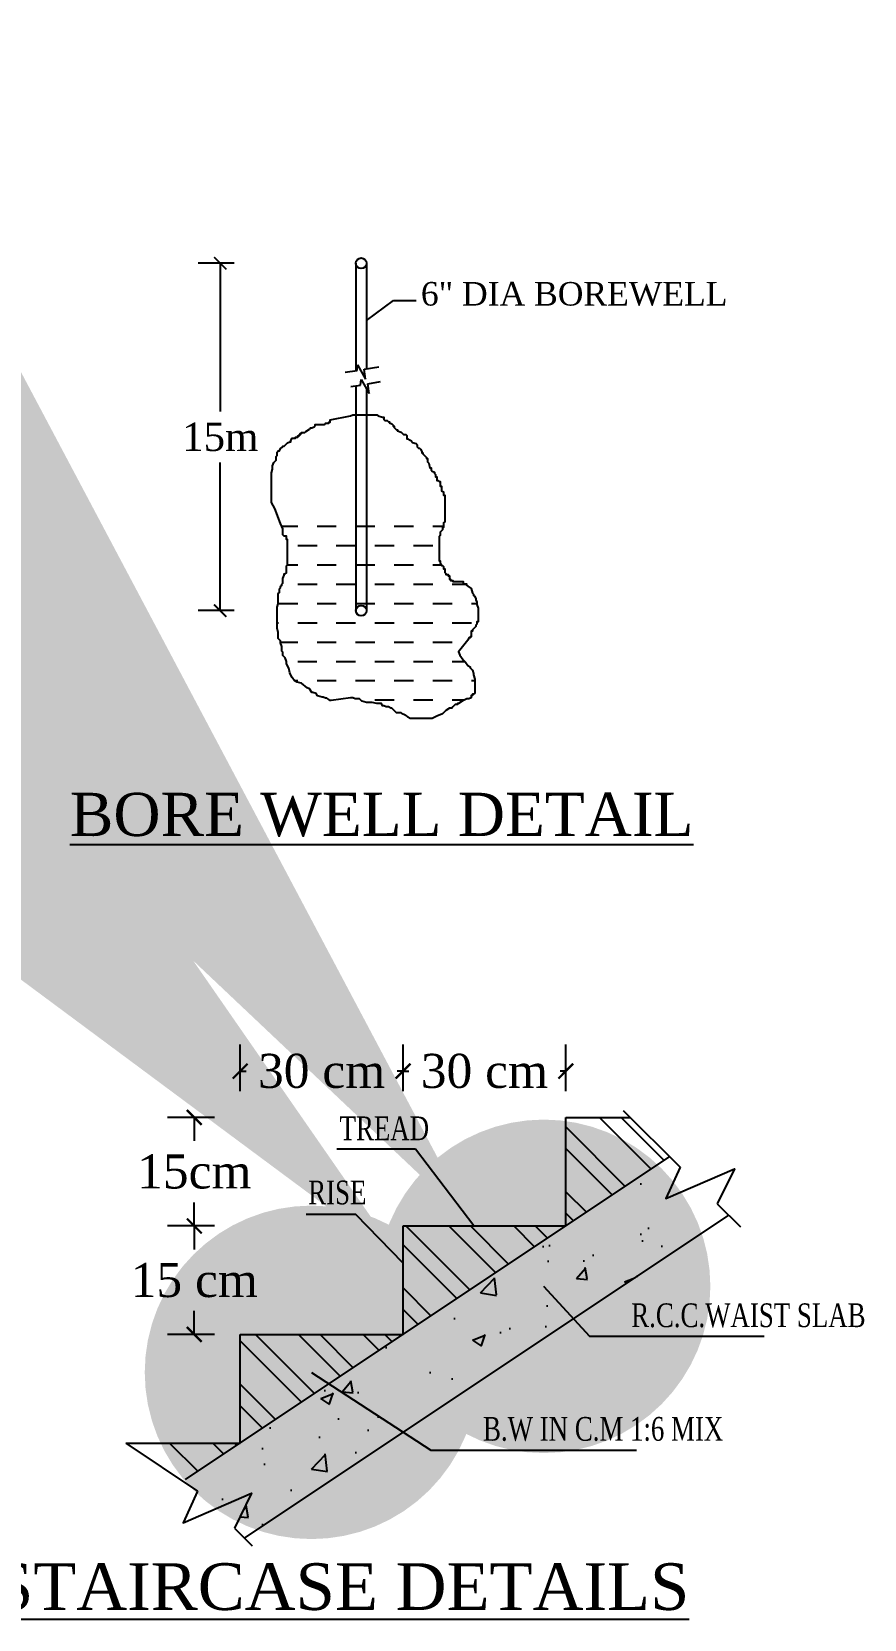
# Model space of a CAD drawing. Header units: metres. Extents: x 0 to 230, y 0 to 91.
# Drawn here: x 11.67 to 18.41, y 59.55 to 72.4 of the extents above; entities that cross this region are included whole.
import ezdxf

# ---------------------------------------------------------------- set-up
doc = ezdxf.new("R2010")
doc.units = ezdxf.units.M
doc.header["$MEASUREMENT"] = 0
doc.header["$PDMODE"] = 33
doc.header["$PDSIZE"] = -3
doc.styles.add('ROMANS', font='times.ttf')
doc.styles.get("Standard").update_dxf_attribs({"font": 'times.ttf', "height": 0.25})
doc.styles.add('STYLE2', font='times.ttf')
doc.dimstyles.get("Standard").update_dxf_attribs({"dimtxt": 0.25, "dimasz": 0.15, "dimexe": 0.18, "dimexo": 0.0625, "dimgap": 0.09, "dimtad": 0, "dimzin": 0, "dimdsep": 46, "dimtxsty": 'Standard', "dimblk": 'OBLIQUE', "dimcen": 0.09, "dimse1": 1, "dimse2": 1, "dimclrt": 256, "dimadec": 0, "dimazin": 0, "dimtfac": 1, "dimtofl": 0, "dimtmove": 0, "dimatfit": 3, "dimfxl": 0, "dimtolj": 1, "dimtzin": 0, "dimarcsym": 0})
doc.dimstyles.new('STANDARD_WS', dxfattribs={"dimtxt": 0.18, "dimasz": 0.18, "dimexe": 0.18, "dimexo": 0.0625, "dimgap": 0.09, "dimtad": 0, "dimtih": 1, "dimtoh": 1, "dimdec": 4, "dimzin": 0, "dimdsep": 46, "dimtxsty": 'Standard', "dimcen": 0.09, "dimadec": 0, "dimazin": 0, "dimtfac": 1, "dimtdec": 4, "dimtofl": 0, "dimtmove": 0, "dimatfit": 3, "dimfxl": 0, "dimtolj": 1, "dimtzin": 0, "dimarcsym": 0})

# ---------------------------------------------------------------- blocks, each defined once
blk = doc.blocks.new('_ArchTick')
at = {"color": 0, "linetype": 'ByBlock', "const_width": 0.15}
blk.add_lwpolyline([(-0.5, -0.5), (0.5, 0.5)], dxfattribs=at)
blk = doc.blocks.new('*D13')
at = {"color": 0, "lineweight": -2}
for p, q in [((4928.791687584011, 1452.737256301175), (4928.476129273807, 1452.737256301175)), ((4928.656129273807, 1452.737256301175), (4928.656129273807, 1452.578515236773)), ((4928.656129273807, 1452.004910598019), (4928.656129273807, 1452.163651662421)), ((4928.791687584011, 1452.004910598019), (4928.476129273807, 1452.004910598019))]:
    blk.add_line(p, q, dxfattribs=at)
at = {"layer": 'Defpoints', "color": 0}
for p in [(4928.656129273807, 1452.737256301175), (4928.854187584011, 1452.737256301175), (4928.854187584011, 1452.004910598019)]:
    blk.add_point(p, dxfattribs=at)
at = {"color": 0, "lineweight": -2, "xscale": 0.1, "yscale": 0.1, "zscale": 0.1}
for p, rotation in [((4928.656129273807, 1452.737256301175), 90), ((4928.656129273807, 1452.004910598019), 270)]:
    blk.add_blockref('_ArchTick', p, dxfattribs=dict(at, rotation=rotation))
at = {"color": 7, "lineweight": 25, "insert": (4928.656129273807, 1452.371083449598), "char_height": 0.23, "attachment_point": 5}
blk.add_mtext('\\A1;15cm', dxfattribs=at)
blk = doc.blocks.new('_Oblique')
at = {"color": 0, "linetype": 'ByBlock', "lineweight": -2}
blk.add_line((-0.5, -0.5), (0.5, 0.5), dxfattribs=at)
blk = doc.blocks.new('*D14')
at = {"color": 0, "lineweight": -2}
for p, q in [((4928.791687584011, 1452.004910598019), (4928.476129273807, 1452.004910598019)), ((4928.656129273807, 1452.004910598019), (4928.656129273807, 1451.846169533617)), ((4928.656129273807, 1451.272564894864), (4928.656129273807, 1451.431305959265)), ((4928.791687584011, 1451.272564894864), (4928.476129273807, 1451.272564894864))]:
    blk.add_line(p, q, dxfattribs=at)
at = {"layer": 'Defpoints', "color": 0}
for p in [(4928.656129273807, 1452.004910598019), (4928.854187584011, 1452.004910598019), (4928.854187584011, 1451.272564894864)]:
    blk.add_point(p, dxfattribs=at)
at = {"color": 0, "lineweight": -2, "xscale": 0.1, "yscale": 0.1, "zscale": 0.1}
for p, rotation in [((4928.656129273807, 1452.004910598019), 90), ((4928.656129273807, 1451.272564894864), 270)]:
    blk.add_blockref('_ArchTick', p, dxfattribs=dict(at, rotation=rotation))
at = {"color": 7, "lineweight": 25, "insert": (4928.656129273807, 1451.638737746442), "char_height": 0.23, "attachment_point": 5}
blk.add_mtext('\\A1;15 cm', dxfattribs=at)
blk = doc.blocks.new('*D15')
at = {"color": 0, "lineweight": -2}
for p, q in [((4930.064633601338, 1452.914187417093), (4930.064633601338, 1453.229745727295)), ((4931.163152156072, 1452.914187417093), (4931.163152156072, 1453.229745727295)), ((4930.064633601338, 1453.049745727295), (4930.10350747625, 1453.049745727295)), ((4931.163152156072, 1453.049745727295), (4931.124278281161, 1453.049745727295))]:
    blk.add_line(p, q, dxfattribs=at)
at = {"layer": 'Defpoints', "color": 0}
for p in [(4931.163152156072, 1453.049745727295), (4930.064633601338, 1452.851687417093), (4931.163152156072, 1452.851687417093)]:
    blk.add_point(p, dxfattribs=at)
at = {"color": 0, "lineweight": -2, "xscale": 0.1, "yscale": 0.1, "zscale": 0.1, "rotation": 180}
blk.add_blockref('_ArchTick', (4930.064633601338, 1453.049745727295), dxfattribs=at)
at = {"color": 0, "lineweight": -2, "xscale": 0.1, "yscale": 0.1, "zscale": 0.1}
blk.add_blockref('_ArchTick', (4931.163152156072, 1453.049745727295), dxfattribs=at)
at = {"color": 7, "lineweight": 25, "insert": (4930.613892878705, 1453.049745727295), "char_height": 0.23, "attachment_point": 5}
blk.add_mtext('\\A1;30 cm', dxfattribs=at)
blk = doc.blocks.new('*D16')
at = {"color": 0, "lineweight": -2}
for p, q in [((4928.966115046604, 1452.914187417093), (4928.966115046604, 1453.229745727295)), ((4930.064633601338, 1452.914187417093), (4930.064633601338, 1453.229745727295)), ((4928.966115046604, 1453.049745727295), (4929.004988921516, 1453.049745727295)), ((4930.064633601338, 1453.049745727295), (4930.025759726425, 1453.049745727295))]:
    blk.add_line(p, q, dxfattribs=at)
at = {"layer": 'Defpoints', "color": 0}
for p in [(4930.064633601338, 1453.049745727295), (4928.966115046604, 1452.851687417093), (4930.064633601338, 1452.851687417093)]:
    blk.add_point(p, dxfattribs=at)
at = {"color": 0, "lineweight": -2, "xscale": 0.1, "yscale": 0.1, "zscale": 0.1, "rotation": 180}
blk.add_blockref('_ArchTick', (4928.966115046604, 1453.049745727295), dxfattribs=at)
at = {"color": 0, "lineweight": -2, "xscale": 0.1, "yscale": 0.1, "zscale": 0.1}
blk.add_blockref('_ArchTick', (4930.064633601338, 1453.049745727295), dxfattribs=at)
at = {"color": 7, "lineweight": 25, "insert": (4929.515374323971, 1453.049745727295), "char_height": 0.23, "attachment_point": 5}
blk.add_mtext('\\A1;30 cm', dxfattribs=at)
blk = doc.blocks.new('*D17')
at = {"color": 0, "lineweight": -2}
for p, q in [((35.31149933031188, 72.36549112305133), (35.0193541773721, 72.36549112305133)), ((35.1993541773721, 72.36549112305133), (35.1993541773721, 71.16658076014954)), ((35.1993541773721, 69.55280682289579), (35.1993541773721, 70.75171718579756)), ((35.31226698431633, 69.55280682289579), (35.0193541773721, 69.55280682289579))]:
    blk.add_line(p, q, dxfattribs=at)
at = {"layer": 'Defpoints', "color": 0}
for p in [(35.1993541773721, 72.36549112305133), (35.37399933031188, 72.36549112305133), (35.37476698431632, 69.55280682289579)]:
    blk.add_point(p, dxfattribs=at)
at = {"color": 0, "lineweight": -2, "xscale": 0.1, "yscale": 0.1, "zscale": 0.1}
for p, rotation in [((35.1993541773721, 72.36549112305133), 90), ((35.1993541773721, 69.55280682289579), 270)]:
    blk.add_blockref('_ArchTick', p, dxfattribs=dict(at, rotation=rotation))
at = {"color": 7, "lineweight": 25, "insert": (35.19935417737209, 70.95914897297357), "char_height": 0.23, "attachment_point": 5}
blk.add_mtext('\\A1;15m', dxfattribs=at)
blk = doc.blocks.new('ERTYU')
at = {"lineweight": 25}
h = blk.add_hatch(dxfattribs=at)
h.set_pattern_fill('ANSI32', scale=0.8238889160497705, angle=90, style=0)
h.set_pattern_definition([(135, (4907.915943917345, 1460.098461983342), (-0.2184665398062102, -0.2184665398062101), []), (135, (4907.915943917345, 1460.244106342968), (-0.2184665398062102, -0.2184665398062101), [])])
h.paths.add_polyline_path([(4928.966115046604, 1451.272564894864), (4928.966115046604, 1450.540219191708), (4930.064633601338, 1451.272564894864)])
h.paths.add_polyline_path([(4930.064633601338, 1452.004910598019), (4930.064633601338, 1451.272564894864), (4931.163152156072, 1452.004910598019)])
h.paths.add_polyline_path([(4931.163152156072, 1452.737256301175), (4931.163152156072, 1452.004910598019), (4931.864659292278, 1452.472582022157), (4931.59785636206, 1452.737256301175)])
h.paths.add_polyline_path([(4928.349197559621, 1450.540219191708), (4928.597151514729, 1450.294243503792), (4928.966115046604, 1450.540219191708)])
h = blk.add_hatch(dxfattribs=at)
h.set_pattern_fill('AR-CONC', scale=0.1220576171925586, style=0)
h.set_pattern_definition([(50, (4907.915943917345, 1460.098461983342), (0.8754706879534744, -0.0765937606972136), [0.0915432128944189, -1.006975341838608]), (355, (4907.915943917345, 1460.098461983342), (-0.1693565716309254, 0.9181077951040992), [0.0732345703155352, -0.8055802734708873]), (100.4513999999998, (4907.988899805712, 1460.092079175543), (0.7061147665555385, 0.8415134770228879), [0.0777997571080092, -0.8557973550407778]), (46.18419999999999, (4907.915943917345, 1460.342577217728), (1.302648993653332, -0.2020285648906091), [0.1373148193416278, -1.510463012757908]), (96.6355999999996, (4908.024497989101, 1460.325741435872), (1.140827027180244, 1.18898506186796), [0.1166996393237311, -1.283695827504268]), (351.1842000000001, (4907.915943917345, 1460.342577217728), (1.140826099035724, 1.188985952918939), [0.1098518554733029, -1.208370410206331]), (21, (4908.038001534539, 1460.281548409131), (0.7285705246701383, -0.4914270243132254), [0.0915432128944189, -1.006975341838608]), (326, (4908.038001534539, 1460.281548409131), (0.2969848964076476, 0.8851008660549545), [0.0732345703155351, -0.805580273470886]), (71.45140000000002, (4908.098715718876, 1460.240596118318), (1.025555719559247, 0.3936730390034917), [0.0777997571080095, -0.8557973550407805]), (37.50000000000001, (4907.915943917345, 1460.098461983342), (0.0148420296543476, 0.406322305766978), [0, -0.7958156640954827, 0, -0.8177860351901426, 0, -0.8086317139007011]), (7.499999999999999, (4907.915943917345, 1460.098461983342), (0.3210964089613725, 0.4814095374519888), [0, -0.4662600976755737, 0, -0.7775070215165979, 0, -0.3081954834112102]), (327.5, (4907.643755431005, 1460.098461983342), (0.6515709456313097, -0.0275299389998219), [0, -0.3051440429813966, 0, -0.9520494141019572, 0, -1.26329633794298]), (317.5, (4907.521697813812, 1460.098461983342), (0.7118231420958765, 0.1221857561258587), [0, -0.3966872558758156, 0, -0.6322584570574536, 0, -0.8971234863653055])])
h.paths.add_polyline_path([(4932.262640935616, 1452.077775621693), (4932.185707650327, 1452.154095105136), (4932.300752784666, 1452.390352410817), (4931.839243830589, 1452.190206979409), (4931.935839361142, 1452.401969853871), (4931.864659292278, 1452.472582022157), (4928.597151514729, 1450.294243503792), (4928.677484798704, 1450.214551148089), (4928.580889268154, 1450.002788273627), (4929.042398222231, 1450.202933705035), (4928.927353087895, 1449.966676399353), (4928.995133158067, 1449.899437103329)])
at = {"color": 7, "lineweight": 25}
for p, q in [((4931.550775886626, 1452.783961151383), (4931.935839361142, 1452.401969853871)), ((4931.163152156072, 1452.004910598019), (4931.163152156072, 1452.737256301175)), ((4931.163152156072, 1452.737256301175), (4931.59785636206, 1452.737256301175)), ((4928.597151514729, 1450.294243503792), (4931.864659292278, 1452.472582022157)), ((4932.185707650331, 1452.154095105136), (4932.342064396955, 1451.998985829732)), ((4928.995133158067, 1449.899437103329), (4932.262640935616, 1452.077775621693)), ((4930.064633601338, 1452.004910598019), (4931.163152156072, 1452.004910598019)), ((4930.064633601338, 1451.272564894864), (4930.064633601338, 1452.004910598019)), ((4928.966115046604, 1450.540219191708), (4928.966115046604, 1451.272564894864)), ((4928.966115046604, 1451.272564894864), (4930.064633601338, 1451.272564894864)), ((4928.193343720466, 1450.540219191708), (4928.966115046604, 1450.540219191708)), ((4928.193343720466, 1450.540219191708), (4928.677484798704, 1450.214551148089)), ((4928.927353087895, 1449.966676399353), (4929.047543790934, 1449.847444621632))]:
    blk.add_line(p, q, dxfattribs=at)
for points in [[(4931.935839361142, 1452.401969853871), (4931.839243830589, 1452.190206979409), (4932.300752784666, 1452.390352410817), (4932.185707650327, 1452.154095105136)], [(4928.677484798704, 1450.214551148089), (4928.580889268154, 1450.002788273627), (4929.042398222231, 1450.202933705035), (4928.927353087895, 1449.966676399353)]]:
    blk.add_lwpolyline(points, dxfattribs=at)
at = {"color": 7, "lineweight": 25, "style": 'ROMANS', "width": 0.75}
for s, p in [('TREAD', (4929.636304462456, 1452.583747468677)), ('RISE', (4929.424850608143, 1452.150955603934)), ('R.C.C.WAIST SLAB', (4931.604877755415, 1451.322480233447)), ('B.W IN C.M 1:6 MIX', (4930.604616989707, 1450.555818252565))]:
    blk.add_text(s, height=0.160019935992, dxfattribs=at).set_placement(p)
at = {"color": 7}
blk.add_text('%%USTAIRCASE DETAILS', height=0.315, dxfattribs=at).set_placement((4927.304693324308, 1449.414339901716))
at = {"color": 7, "lineweight": 25}
for base, p1, p2, picture, middle in [((4930.064633601338, 1453.049745727295), (4928.966115046604, 1452.851687417093), (4930.064633601338, 1452.851687417093), '*D16', (4929.515374323971, 1453.049745727295)), ((4931.163152156072, 1453.049745727295), (4930.064633601338, 1452.851687417093), (4931.163152156072, 1452.851687417093), '*D15', (4930.613892878705, 1453.049745727295))]:
    dim = blk.add_linear_dim(base=base, p1=p1, p2=p2, text='30 cm', dimstyle='STANDARD_WS', override={"dimtxt": 0.23, "dimasz": 0.1, "dimdec": 2, "dimblk1": 'ArchTick', "dimblk2": 'ArchTick', "dimsah": 1, "dimclrt": 7}, dxfattribs=at)
    dim.commit()
    dim.dimension.update_dxf_attribs({"geometry": picture, "text_midpoint": middle, "dimtype": 128})
for base, p1, p2, text, picture, middle in [((4928.656129273807, 1452.737256301175), (4928.854187584011, 1452.004910598019), (4928.854187584011, 1452.737256301175), '15cm', '*D13', (4928.656129273807, 1452.371083449598)), ((4928.656129273807, 1452.004910598019), (4928.854187584011, 1451.272564894864), (4928.854187584011, 1452.004910598019), '15 cm', '*D14', (4928.656129273807, 1451.638737746442))]:
    dim = blk.add_linear_dim(base=base, p1=p1, p2=p2, angle=90, text=text, dimstyle='STANDARD_WS', override={"dimtxt": 0.23, "dimasz": 0.1, "dimdec": 2, "dimblk1": 'ArchTick', "dimblk2": 'ArchTick', "dimsah": 1, "dimclrt": 7}, dxfattribs=at)
    dim.commit()
    dim.dimension.update_dxf_attribs({"geometry": picture, "text_midpoint": middle})
for points, override in [([(4930.542511113789, 1452.004910598019), (4930.14875806747, 1452.522194617461), (4929.618814432603, 1452.522194617461)], {"dimtxt": 9, "dimasz": 9, "dimexe": 3, "dimexo": 6, "dimgap": 2, "dimtad": 1, "dimtih": 0, "dimtoh": 0, "dimzin": 12, "dimclrd": 1, "dimclre": 1, "dimclrt": 4}), ([(4930.064633601338, 1451.753344219952), (4929.746467833009, 1452.081867602425), (4929.410119942328, 1452.081867602425)], {"dimtxt": 9, "dimasz": 9, "dimexe": 3, "dimexo": 6, "dimgap": 2, "dimtad": 1, "dimtih": 0, "dimtoh": 0, "dimzin": 12, "dimclrd": 1, "dimclre": 1, "dimclrt": 4}), ([(4931.013772433073, 1451.597635888617), (4931.322180634746, 1451.261437379384), (4932.502392386489, 1451.261437379384)], {"dimtxt": 9, "dimasz": 9, "dimexe": 3, "dimexo": 6, "dimgap": 2, "dimtad": 1, "dimtih": 0, "dimtoh": 0, "dimzin": 12, "dimclrd": 1, "dimclre": 1, "dimclrt": 4, "dimldrblk": 'DOTSMALL'}), ([(4929.446580745716, 1451.017313689281), (4930.251587743865, 1450.49260598213), (4931.640023564993, 1450.49260598213)], {"dimtxt": 9, "dimasz": 9, "dimexe": 3, "dimexo": 6, "dimgap": 2, "dimtad": 1, "dimtih": 0, "dimtoh": 0, "dimzin": 12, "dimclrd": 1, "dimclre": 1, "dimclrt": 4, "dimldrblk": 'DOTSMALL'})]:
    blk.add_leader(points, dimstyle='Standard', override=override, dxfattribs=at)
blk = doc.blocks.new('DCASDF')
at = {"lineweight": 25}
h = blk.add_hatch(dxfattribs=at)
h.set_pattern_fill('DASH', scale=1.2501557499375, style=0)
h.set_pattern_definition([(0, (1.790639210308967, 60.89743977866382), (0.1562694687421876, 0.1562694687421875), [0.1562694687421876, -0.1562694687421876])])
h.paths.add_polyline_path([(37.25956788947801, 69.66735909680014), (37.25024300308573, 69.67667161484482), (37.25024300308573, 69.68598413289132), (37.24091811668618, 69.695296650936), (37.2315932302939, 69.73254672311836), (37.20361863386128, 69.75117172671148), (37.1942938102205, 69.76048424475798), (37.1942938102205, 69.76979676280448), (37.17564403743232, 69.76979676280448), (37.16631915103639, 69.77910928084916), (37.16631915103639, 69.78842179889382), (37.08298271828093, 69.78842179889382), (37.08298271828093, 69.79773431694035), (37.0643329454891, 69.79773431694035), (37.0643329454891, 69.80704683498683), (37.05500812184832, 69.80704683498683), (37.05500812184832, 69.83498438912271), (37.0456832354524, 69.83498438912271), (37.0456832354524, 69.8442969071692), (37.02703352541935, 69.8442969071692), (37.02703352541935, 69.85360942521388), (37.01770863902343, 69.86292194325854), (37.01770863902343, 69.89085946489999), (37.00838375262751, 69.89085946489999), (37.00838375262751, 69.90948450098935), (36.99905886623161, 69.91879701903585), (36.98973404259445, 69.91879701903585), (36.9804091561949, 69.93742205512702), (36.9804091561949, 69.95604709121821), (36.97108426980262, 69.95604709121821), (36.97108426980262, 70.15160993767844), (36.9804091561949, 70.16092242322688), (36.9804091561949, 70.18885997736274), (36.98973404259445, 70.19817249540924), (36.99905886623161, 70.20748501345392), (36.99905886623161, 70.2261100495451), (37.00838375262751, 70.2261100495451), (37.00838375262751, 70.26336012172746), (37.01770863902343, 70.27267263977396), (37.01770863902343, 70.27965396274143), (35.68020812237805, 70.27965396274143), (35.68792355085893, 70.25962043445529), (35.70657326089199, 70.21616206565508), (35.70657326089199, 70.1664952540012), (35.71589814728791, 70.15718273595472), (35.7345478573246, 70.15718273595472), (35.7345478573246, 70.12924518181885), (35.74387274371689, 70.12924518181885), (35.74387274371689, 69.92436984981018), (35.7345478573246, 69.91505733176366), (35.7345478573246, 69.85918222349196), (35.72522303368382, 69.84986973794352), (35.71589814728791, 69.84986973794352), (35.71589814728791, 69.84055721989702), (35.70657326089199, 69.81261966576116), (35.70657326089199, 69.7753695935788), (35.69724843725121, 69.76605707553229), (35.69724843725121, 69.7567445574858), (35.68792355085893, 69.74743203944112), (35.68792355085893, 69.73811952139644), (35.67859866445936, 69.72880700334993), (35.67859866445936, 69.70086948171033), (35.6692737780671, 69.69155696366565), (35.6692737780671, 69.60774430125443), (35.65994895442631, 69.57980677961481), (35.65994895442631, 69.41218148729226), (35.6692737780671, 69.3749314151099), (35.6692737780671, 69.32836882488103), (35.68792355085893, 69.30974382128792), (35.68792355085893, 69.29111878519674), (35.69724843725121, 69.26318123106088), (35.69724843725121, 69.22593115887852), (35.70657326089199, 69.21661864083202), (35.70657326089199, 69.18868108669618), (35.72522303368382, 69.17005608310123), (35.7345478573246, 69.14211852896537), (35.7345478573246, 69.12349349287419), (35.75319763011279, 69.08624342069183), (35.76252245375358, 69.04899334850947), (35.77184734014585, 69.03036834491635), (35.78117222654541, 69.01174330882334), (35.79982193657847, 68.9838057546875), (35.8184717093703, 68.974493236641), (35.85577119219518, 68.96518071859632), (35.90239549866087, 68.92793064641396), (35.92104520869757, 68.91861812836929), (35.93969498148576, 68.89068060672784), (35.94901986788168, 68.89068060672784), (35.97699446431064, 68.88136808868316), (35.98631928795143, 68.86274305259197), (36.02361877077632, 68.85343053454548), (36.03294365717589, 68.85343053454548), (36.05159336720894, 68.8441180165008), (36.06091825360485, 68.8441180165008), (36.07956796363791, 68.83480549845612), (36.08889285003383, 68.8254929804096), (36.09821773642975, 68.8254929804096), (36.2530694607361, 68.84785770377296), (36.2717191707728, 68.84785770377296), (36.29036894356099, 68.8385451857283), (36.32766842638952, 68.8385451857283), (36.33699325002667, 68.8292326676818), (36.34631813642622, 68.81992014963528), (36.3836176192511, 68.8106076315906), (36.43024192571315, 68.8106076315906), (36.46754140854168, 68.80129514604218), (36.50484089136657, 68.80129514604218), (36.51416577776249, 68.782670109951), (36.52349060140327, 68.782670109951), (36.54214037419146, 68.7733575919045), (36.56079008422816, 68.7733575919045), (36.57943985701999, 68.76404507385982), (36.58876468065714, 68.76404507385982), (36.61673927708975, 68.73610751972214), (36.62606416348566, 68.72679500167746), (36.66336364631057, 68.72679500167746), (36.67268853270647, 68.71748248363278), (36.69133824274317, 68.70816996558628), (36.70998801553137, 68.69885744753978), (36.71931283917215, 68.6895449294951), (36.73796261196398, 68.68023241145042), (36.91513507694103, 68.68023241145042), (36.95243455976592, 68.69885744753978), (36.99905886623161, 68.71748248363278), (37.02703352541935, 68.74542003776864), (37.05500812184832, 68.76404507385982), (37.07365783188139, 68.76404507385982), (37.08298271828093, 68.7733575919045), (37.10163242831399, 68.7919826279975), (37.12028220110582, 68.7919826279975), (37.12028220110582, 68.80129514604218), (37.1296070247466, 68.80129514604218), (37.15758162117558, 68.81992014963528), (37.19488110400047, 68.8385451857283), (37.21353087679232, 68.8385451857283), (37.23218058682536, 68.84785770377296), (37.23218058682536, 68.86648273986415), (37.24150547322492, 68.86648273986415), (37.24150547322492, 68.87579525791065), (37.25083029686206, 68.87579525791065), (37.26015518325798, 68.88510777595532), (37.26015518325798, 68.99685796000435), (37.25083029686206, 69.03410803218671), (37.25083029686206, 69.04342055023139), (37.24150547322128, 69.07135810436907), (37.23218058682536, 69.0806705899175), (37.2228557004331, 69.08998310796218), (37.2228557004331, 69.09929562600868), (37.20420599039639, 69.10860814405518), (37.18555628035969, 69.13654569819104), (37.1669065075715, 69.15517073428222), (37.13893191113888, 69.19242080646458), (37.1296070247466, 69.2203583281042), (37.20361863386128, 69.3134835085601), (37.2129435202572, 69.33210854465128), (37.22226840665312, 69.33210854465128), (37.22226840665312, 69.34142106269596), (37.2315932302939, 69.34142106269596), (37.2315932302939, 69.38798362042675), (37.24091811668618, 69.38798362042675), (37.24091811668618, 69.39729613847143), (37.25956788947801, 69.41592117456443), (37.26889271311879, 69.42523369260911), (37.26889271311879, 69.43454621065379), (37.27821759951471, 69.44385872870029), (37.27821759951471, 69.46248376479147), (37.28754248591061, 69.46248376479147), (37.28754248591061, 69.57423394884229), (37.27821759951471, 69.60217150297814), (37.27821759951471, 69.6207965065731), (37.26889271311879, 69.63942154266246), (37.26889271311879, 69.64873406070896)])
at = {"color": 7, "lineweight": 25}
for p, q in [((36.29788769579896, 72.36515479066279), (36.29788769579896, 71.49559748286615)), ((36.38361266150818, 72.36515479066279), (36.38361266150818, 71.51053639185542)), ((36.38361266150818, 71.90147140472968), (36.60269546370031, 72.06452733165845)), ((36.60269546370031, 72.06452733165845), (36.78583860178546, 72.06452733165845)), ((36.20962010192883, 71.48282379452743), (36.30693220210228, 71.49717362880605)), ((36.30693220210228, 71.49717362880605), (36.31115464577519, 71.54355896509682)), ((36.31115464577519, 71.54355896509682), (36.37609513379935, 71.42774738265855)), ((36.36590673130408, 71.50745085804724), (36.48428659696796, 71.5279935900033)), ((36.37609513379935, 71.42774738265855), (36.36590673130408, 71.50745085804724)), ((36.2553351304035, 71.36748280909326), (36.3360358669, 71.37938309891055)), ((36.29788769579896, 71.37375769433842), (36.29788769579896, 69.55280682289579)), ((36.3360358669, 71.37938309891055), (36.34025831057292, 71.4257684352013)), ((36.34025831057292, 71.4257684352013), (36.40519879859343, 71.30995685276487)), ((36.38361266150818, 71.34845247808138), (36.38361266150818, 69.55280682289579)), ((36.39501039610181, 71.38966032815354), (36.49628326963134, 71.40723444418822)), ((36.40519879859343, 71.30995685276487), (36.39501039610181, 71.38966032815354))]:
    blk.add_line(p, q, dxfattribs=at)
blk.add_lwpolyline([(35.70657326089199, 70.21616206565508), (35.68792355085893, 70.25962043445529), (35.64129918163448, 70.3806831365508), (35.6133245852055, 70.4272456942816), (35.6133245852055, 70.66937109847262), (35.62264947160143, 70.69730865260848), (35.62264947160143, 70.72524620674616), (35.63197435799371, 70.75318376088201), (35.6506240680304, 70.7718087969732), (35.6506240680304, 70.79974635110906), (35.65994895442631, 70.80905883665748), (35.65994895442631, 70.83699639079518), (35.6692737780671, 70.84630890883984), (35.67859866445936, 70.84630890883984), (35.68792355085893, 70.86493394493284), (35.69724843725121, 70.87424646297754), (35.70657326089199, 70.8835589810222), (35.71589814728791, 70.8835589810222), (35.72522303368382, 70.89287149906872), (35.74387274371689, 70.9114965351599), (35.76252245375358, 70.92080905320456), (35.77184734014585, 70.92080905320456), (35.77184734014585, 70.93012157125108), (35.78117222654541, 70.94874657484603), (35.80914682297438, 70.94874657484603), (35.80914682297438, 70.9580590928907), (35.82779653301108, 70.9580590928907), (35.82779653301108, 70.96737161093537), (35.83712141940336, 70.96737161093537), (35.83712141940336, 70.97668412898187), (35.84644630579928, 70.97668412898187), (35.84644630579928, 70.98599664702839), (35.85577119219518, 70.98599664702839), (35.85577119219518, 70.99530916507305), (35.88374578862418, 70.99530916507305), (35.89307061226495, 71.00462168311773), (35.92104520869757, 71.02324671921073), (35.93037009508985, 71.0325592372554), (35.93969498148576, 71.0325592372554), (35.95834469152246, 71.0418717553001), (35.96766957791836, 71.05118427334659), (35.96766957791836, 71.06049679139309), (36.04226854356816, 71.06049679139309), (36.05159336720894, 71.06980930943776), (36.07956796363791, 71.06980930943776), (36.07956796363791, 71.07912179498621), (36.08889285003383, 71.07912179498621), (36.08889285003383, 71.0977468310774), (36.2530694607361, 71.12942407248542), (36.2717191707728, 71.13873659053192), (36.46754140854168, 71.13873659053192), (36.47686629493759, 71.12942407248542), (36.51416577776249, 71.12011155443892), (36.52349060140327, 71.12011155443892), (36.52349060140327, 71.10148655084579), (36.53281548779918, 71.09217403280113), (36.55146526059102, 71.09217403280113), (36.56079008422816, 71.08286151475463), (36.57011497062408, 71.08286151475463), (36.57011497062408, 71.07354899670813), (36.58876468065714, 71.06423647866343), (36.59808956705304, 71.05492396061877), (36.59808956705304, 71.04561144257227), (36.60741445344897, 71.04561144257227), (36.60741445344897, 71.03629892452577), (36.61673927708975, 71.02698640648107), (36.62606416348566, 71.0176738884364), (36.63538904987794, 71.0176738884364), (36.63538904987794, 71.0083613703899), (36.66336364631057, 70.9990488523434), (36.67268853270647, 70.98973633429871), (36.68201335634362, 70.98042381625405), (36.70066312913545, 70.98042381625405), (36.70998801553137, 70.97111133070561), (36.70998801553137, 70.94317377656793), (36.71931283917215, 70.94317377656793), (36.73796261196398, 70.93386125852325), (36.74728743560114, 70.92454874047675), (36.75661232199704, 70.91523622243025), (36.78458691842965, 70.90592370438557), (36.79391180482193, 70.89661118634089), (36.79391180482193, 70.8779861502497), (36.80323669121785, 70.86867363220321), (36.81256151485863, 70.86867363220321), (36.82188640125455, 70.85936111415853), (36.83121128765046, 70.84073607806734), (36.83121128765046, 70.8314235925189), (36.84053611128761, 70.8314235925189), (36.84053611128761, 70.82211107447424), (36.86851077047535, 70.79417352033654), (36.86851077047535, 70.78486100229188), (36.87783559411614, 70.78486100229188), (36.87783559411614, 70.7569234481542), (36.88716048050841, 70.74761093010952), (36.89648536690797, 70.71036085792716), (36.90581019054511, 70.71036085792716), (36.90581019054511, 70.69173585433222), (36.91513507694103, 70.68242333628571), (36.9337847869741, 70.67311081824104), (36.9337847869741, 70.66379830019636), (36.94310967337, 70.65448578214986), (36.94310967337, 70.63586074605868), (36.95243455976592, 70.63586074605868), (36.95243455976592, 70.60792319192099), (36.96175944616185, 70.60792319192099), (36.97108426980262, 70.59861067387631), (36.9804091561949, 70.59861067387631), (36.9804091561949, 70.56136063419021), (36.98973404259445, 70.56136063419021), (36.98973404259445, 70.52411056200785), (37.00838375262751, 70.51479804396317), (37.00838375262751, 70.4868604898273), (37.01770863902343, 70.4868604898273), (37.01770863902343, 70.27267263977396), (37.00838375262751, 70.26336012172746), (37.00838375262751, 70.2261100495451), (36.99905886623161, 70.2261100495451), (36.99905886623161, 70.20748501345392), (36.98973404259445, 70.19817249540924), (36.9804091561949, 70.18885997736274), (36.9804091561949, 70.16092242322688), (36.97108426980262, 70.15160993767844), (36.97108426980262, 69.95604709121821), (36.9804091561949, 69.95604709121821), (36.9804091561949, 69.93742205512702), (36.98973404259445, 69.91879701903585), (36.99905886623161, 69.91879701903585), (37.00838375262751, 69.90948450098935), (37.00838375262751, 69.89085946489999), (37.01770863902343, 69.89085946489999), (37.01770863902343, 69.86292194325854), (37.02703352541935, 69.85360942521388), (37.02703352541935, 69.8442969071692), (37.0456832354524, 69.8442969071692), (37.0456832354524, 69.83498438912271), (37.05500812184832, 69.83498438912271), (37.05500812184832, 69.80704683498683), (37.0643329454891, 69.80704683498683), (37.0643329454891, 69.79773431694035), (37.08298271828093, 69.79773431694035), (37.08298271828093, 69.78842179889382), (37.16631915103639, 69.78842179889382), (37.16631915103639, 69.77910928084916), (37.17564403743232, 69.76979676280448), (37.1942938102205, 69.76979676280448), (37.1942938102205, 69.76048424475798), (37.20361863386128, 69.75117172671148), (37.2315932302939, 69.73254672311836), (37.24091811668618, 69.695296650936), (37.25024300308573, 69.68598413289132), (37.25024300308573, 69.67667161484482), (37.25956788947801, 69.66735909680014), (37.26889271311879, 69.64873406070896), (37.26889271311879, 69.63942154266246), (37.27821759951471, 69.6207965065731), (37.27821759951471, 69.60217150297814), (37.28754248591061, 69.57423394884229), (37.28754248591061, 69.46248376479147), (37.27821759951471, 69.46248376479147), (37.27821759951471, 69.44385872870029), (37.26889271311879, 69.43454621065379), (37.26889271311879, 69.42523369260911), (37.25956788947801, 69.41592117456443), (37.24091811668618, 69.39729613847143), (37.24091811668618, 69.38798362042675), (37.2315932302939, 69.38798362042675), (37.2315932302939, 69.34142106269596), (37.22226840665312, 69.34142106269596), (37.22226840665312, 69.33210854465128), (37.2129435202572, 69.33210854465128), (37.20361863386128, 69.3134835085601), (37.1296070247466, 69.2203583281042), (37.13893191113888, 69.19242080646458), (37.1669065075715, 69.15517073428222), (37.18555628035969, 69.13654569819104), (37.20420599039639, 69.10860814405518), (37.2228557004331, 69.09929562600868), (37.2228557004331, 69.08998310796218), (37.23218058682536, 69.0806705899175), (37.24150547322492, 69.07135810436907), (37.25083029686206, 69.04342055023139), (37.25083029686206, 69.03410803218671), (37.26015518325798, 68.99685796000435), (37.26015518325798, 68.88510777595532), (37.25083029686206, 68.87579525791065), (37.24150547322492, 68.87579525791065), (37.24150547322492, 68.86648273986415), (37.23218058682536, 68.86648273986415), (37.23218058682536, 68.84785770377296), (37.21353087679232, 68.8385451857283), (37.19488110400047, 68.8385451857283), (37.15758162117558, 68.81992014963528), (37.1296070247466, 68.80129514604218), (37.12028220110582, 68.80129514604218), (37.12028220110582, 68.7919826279975), (37.10163242831399, 68.7919826279975), (37.08298271828093, 68.7733575919045), (37.07365783188139, 68.76404507385982), (37.05500812184832, 68.76404507385982), (37.02703352541935, 68.74542003776864), (36.99905886623161, 68.71748248363278), (36.95243455976592, 68.69885744753978), (36.91513507694103, 68.68023241145042), (36.73796261196398, 68.68023241145042), (36.71931283917215, 68.6895449294951), (36.70998801553137, 68.69885744753978), (36.69133824274317, 68.70816996558628), (36.67268853270647, 68.71748248363278), (36.66336364631057, 68.72679500167746), (36.62606416348566, 68.72679500167746), (36.61673927708975, 68.73610751972214), (36.58876468065714, 68.76404507385982), (36.57943985701999, 68.76404507385982), (36.56079008422816, 68.7733575919045), (36.54214037419146, 68.7733575919045), (36.52349060140327, 68.782670109951), (36.51416577776249, 68.782670109951), (36.50484089136657, 68.80129514604218), (36.46754140854168, 68.80129514604218), (36.43024192571315, 68.8106076315906), (36.3836176192511, 68.8106076315906), (36.34631813642622, 68.81992014963528), (36.33699325002667, 68.8292326676818), (36.32766842638952, 68.8385451857283), (36.29036894356099, 68.8385451857283), (36.2717191707728, 68.84785770377296), (36.2530694607361, 68.84785770377296), (36.09821773642975, 68.8254929804096), (36.08889285003383, 68.8254929804096), (36.07956796363791, 68.83480549845612), (36.06091825360485, 68.8441180165008), (36.05159336720894, 68.8441180165008), (36.03294365717589, 68.85343053454548), (36.02361877077632, 68.85343053454548), (35.98631928795143, 68.86274305259197), (35.97699446431064, 68.88136808868316), (35.94901986788168, 68.89068060672784), (35.93969498148576, 68.89068060672784), (35.92104520869757, 68.91861812836929), (35.90239549866087, 68.92793064641396), (35.85577119219518, 68.96518071859632), (35.8184717093703, 68.974493236641), (35.79982193657847, 68.9838057546875), (35.78117222654541, 69.01174330882334), (35.77184734014585, 69.03036834491635), (35.76252245375358, 69.04899334850947), (35.75319763011279, 69.08624342069183), (35.7345478573246, 69.12349349287419), (35.7345478573246, 69.14211852896537), (35.72522303368382, 69.17005608310123), (35.70657326089199, 69.18868108669618), (35.70657326089199, 69.21661864083202), (35.69724843725121, 69.22593115887852), (35.69724843725121, 69.26318123106088), (35.68792355085893, 69.29111878519674), (35.68792355085893, 69.30974382128792), (35.6692737780671, 69.32836882488103), (35.6692737780671, 69.3749314151099), (35.65994895442631, 69.41218148729226), (35.65994895442631, 69.57980677961481), (35.6692737780671, 69.60774430125443), (35.6692737780671, 69.69155696366565), (35.67859866445936, 69.70086948171033), (35.67859866445936, 69.72880700334993), (35.68792355085893, 69.73811952139644), (35.68792355085893, 69.74743203944112), (35.69724843725121, 69.7567445574858), (35.69724843725121, 69.76605707553229), (35.70657326089199, 69.7753695935788), (35.70657326089199, 69.81261966576116), (35.71589814728791, 69.84055721989702), (35.71589814728791, 69.84986973794352), (35.72522303368382, 69.84986973794352), (35.7345478573246, 69.85918222349196), (35.7345478573246, 69.91505733176366), (35.74387274371689, 69.92436984981018), (35.74387274371689, 70.12924518181885), (35.7345478573246, 70.12924518181885), (35.7345478573246, 70.15718273595472), (35.71589814728791, 70.15718273595472), (35.70657326089199, 70.1664952540012), (35.70657326089199, 70.21616206565508)], close=True, dxfattribs=at)
for centre in [(36.33998252465094, 72.36549112305133), (36.34075017865175, 69.55280682289579)]:
    blk.add_circle(centre, 0.042862482855, dxfattribs=at)
at = {"color": 7, "lineweight": 25, "style": 'STYLE2'}
blk.add_text('6" DIA BOREWELL', height=0.1904999238, dxfattribs=at).set_placement((36.8239427148495, 72.02324603994187))
at = {"color": 7, "lineweight": 25}
blk.add_text('%%uBORE WELL DETAIL', height=0.35, dxfattribs=at).set_placement((33.98120329540538, 67.72848486728171))
dim = blk.add_linear_dim(base=(35.1993541773721, 72.36549112305133), p1=(35.37476698431632, 69.55280682289579), p2=(35.37399933031188, 72.36549112305133), angle=90, text='15m', dimstyle='STANDARD_WS', override={"dimtxt": 0.23, "dimasz": 0.1, "dimdec": 2, "dimblk1": 'ArchTick', "dimblk2": 'ArchTick', "dimsah": 1, "dimclrt": 7}, dxfattribs=at)
dim.commit()
dim.dimension.update_dxf_attribs({"geometry": '*D17', "text_midpoint": (35.19935417737209, 70.95914897297357)})

msp = doc.modelspace()

# ---------------------------------------------------------------- block references
at = {"color": 161, "lineweight": -2, "xscale": 1.199999999999817, "yscale": 1.199999999999817, "zscale": 1.199999999999817}
msp.add_blockref('ERTYU', (-5901.40119623066, -1679.67257895715), dxfattribs=at)
at = {"lineweight": -2}
msp.add_blockref('DCASDF', (-22.00285391557509, -1.837716799869781), dxfattribs=at)

doc.saveas('drawing.dxf')
